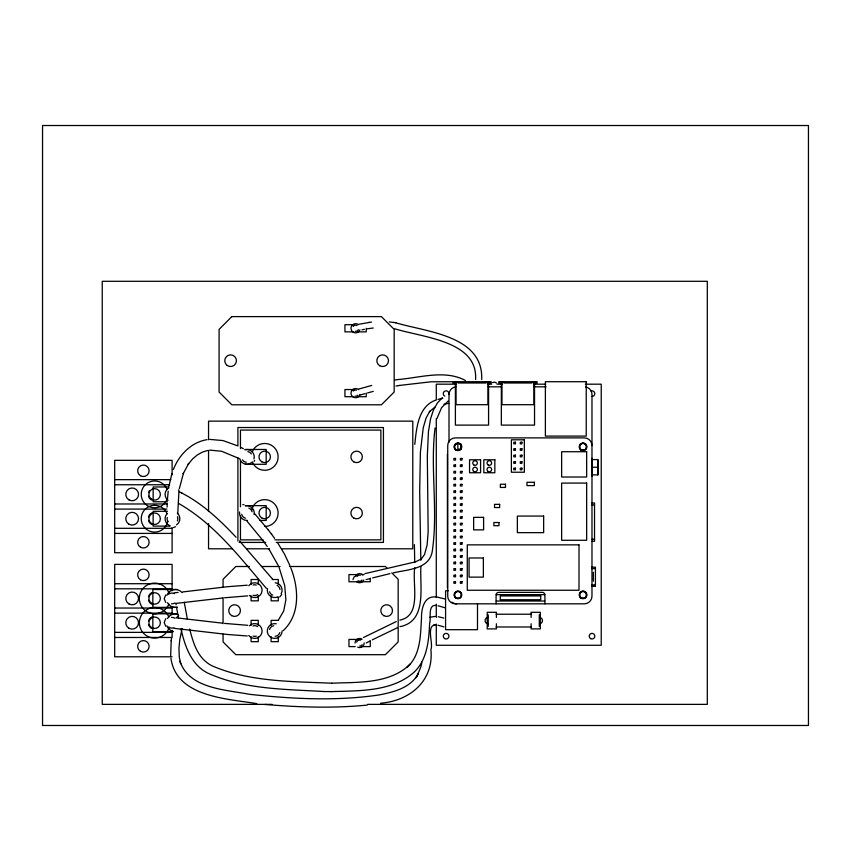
<?xml version="1.0" encoding="UTF-8"?>
<svg xmlns="http://www.w3.org/2000/svg" width="851" height="851" viewBox="0 0 851 851"><rect width="100%" height="100%" fill="white"/><g stroke="black" fill="none" stroke-linecap="round" stroke-linejoin="round"><path stroke-width="1.28" d="M167.083 507.132L167.2 503.462M167.413 499.558L168.2 491.165M414.788 444.392C416.479 428.617 418.011 406.831 435.372 400.236M178.891 491.974L177.753 513.706M171.211 640.463L170.668 655.685M435.074 427.915C430.074 468.337 438.116 509.324 432.489 549.65C430.563 569.521 407.927 569.33 393.279 572.861M171.168 640.729L171.54 638.122M421.575 662.078C423.17 665.237 411.076 686.863 418.352 673.439L417.692 674.641M168.945 486.166L171.923 473.486M179.327 488.761L183.529 472.901L183.178 473.709L188.635 463.635L188.124 464.338L192.709 458.827L197.315 454.966L202.251 452.168L207.453 450.498M182.157 628.527L179.827 639.399L178.944 648.164L179.295 657.206L180.699 663.727L180.38 662.674M436.957 418.564L441.541 407.714L448.073 401.119M173.37 469.507C178.965 455.051 191.252 442.158 207.059 439.669M281.692 594.519L279.671 597.062M254.087 461.423L254.598 460.465M417.213 675.513C409.076 688.353 392.949 692.235 379.003 694.959C336.145 701.288 292.425 698.958 249.513 694.31C225.345 689.661 188.965 688.672 179.965 661.216M429.415 411.916L426 418.245L423.224 427.851L420.405 452.072L419.681 491.378L420.82 560.32M429.329 412.022L430.127 411.012M278.394 620.071L283.691 611.05L285.883 599.806L284.734 585.626L279.128 567.564M165.743 594.913L164.19 598.71L165.764 602.497M165.764 618.688L164.19 622.475L165.743 626.272M176.646 617.443L178.646 615.847M430.042 411.118L434.85 407.172M283.17 630.687C300.488 614.613 298.797 587.945 290.734 567.691M442.297 397.768L437.265 403.151L433.329 410.256L430.553 418.873L428.447 431.585L427.319 456.104L428.159 531.949L427.096 545.065L424.553 554.512L421.405 558.894L415.586 561.841L364.856 573.638M354.41 576.489L352.931 579.595M175.497 526.737L173.487 527.556M363.494 637.505L396.226 621.581M366.281 642.962L369.749 641.154M372.259 639.856L397.502 627.687M177.88 616.23L178.636 615.847M400.013 626.634C427.51 621.347 419.628 586.584 420.905 566.585M492.442 382.546L494.708 382.184L496.516 383.035M399.853 620.124C422.139 615.741 412.022 584.243 414.777 567.67M429.606 617.305L435.191 616.401M358.718 389.056L371.727 385.45M360.26 394.981L364.919 393.673M367.568 392.928L373.27 391.375M437.957 399.396L442.828 398.236M366.058 579.627L369.866 578.637M372.632 577.925L389.981 573.627M358.516 324.348L371.515 322.072M362.005 329.826L364.43 329.316M380.525 703.234C410.299 700.894 434.095 680.353 430.893 649.547C433.574 644.016 426.011 626.442 434.914 624.804L434.116 624.794L435.808 624.847M443.924 404.257L448.785 403.342M395.981 386.046L398.438 385.62M394.79 380.046L397.417 379.578M397.364 379.589C419.522 377.918 444.765 369.334 465.401 380.482M398.385 385.62L399.683 385.407M399.651 385.418L430.925 381.801L451.87 381.737M367.132 328.826L373.27 328.007M242.801 504.686L243.897 504.537M222.302 598.04L176.04 603.391M368.791 322.391L369.377 322.327M224.547 597.785L247.758 595.87M182.699 591.934L227.611 586.701L247.258 585.201M178.146 592.424L174.242 592.828M367.228 705.085C333.262 708.436 299.009 707.298 265.055 704.458M209.761 439.393L222.994 440.573L237.908 445.945L237.908 427.532L383.429 427.532L383.429 542.417L276.267 542.417M209.654 450.094L221.675 451.264L238.418 458.21M331.603 683.215C357.718 682.055 389.875 684.215 410.267 664.078L407.086 667.28C420.947 654.983 420.415 634.761 421.522 617.783C421.288 609.125 424.117 595.796 435.393 596.945M331.603 691.608C359.462 690.682 391.651 691.842 413.98 672.311C427.266 659.855 428.872 640.356 429.617 623.23C431.425 618.688 427.383 604.678 435.946 605.38M592.232 459.604L597.849 459.583L597.849 474.901M180.965 628.953C184.869 645.941 191.262 665.152 208.187 673.301C244.216 689.512 285.213 689.193 323.912 691.533M353.718 324.699L344.942 324.699L344.942 331.869L353.718 331.869M357.484 331.869L366.26 331.869L366.26 328.284M455.391 382.993L452.838 382.993L452.838 381.716L491.133 381.716L491.133 382.993L488.58 382.993M501.345 382.993L498.792 382.993L498.792 381.716L537.087 381.716L537.087 382.993L534.534 382.993M456.083 384.184L436.286 384.184L436.286 400.087M487.751 384.184L491.708 384.184M496.984 384.184L502.271 384.184M533.939 384.184L545.81 384.184M585.403 384.184L601.231 384.184L601.231 645.271L436.286 645.271L436.286 624.07M488.251 386.822L501.42 386.822M534.311 386.822L546.161 386.822M353.718 389.545L344.942 389.545L344.942 396.715L353.718 396.715M357.484 396.715L366.26 396.715L366.26 393.13M245.386 449.477L266.193 449.477L266.193 464.284L245.386 464.284M591.977 458.306L591.977 476.177M592.232 467.242L598.274 467.242M114.683 479.645L170.796 479.645M114.683 484.751L169.498 484.751M168.753 486.974L153.148 486.974L153.148 501.782L167.456 501.782M591.977 502.984L594.53 502.984L594.53 541.279L591.977 541.279M114.683 503.983L166.881 503.983M591.977 505.026L594.53 505.026M245.386 505.643L266.193 505.643L266.193 520.45L259.693 520.45M114.683 509.089L166.881 509.089M167.456 511.302L153.148 511.302L153.148 526.109L170.051 526.109M114.683 528.311L172.104 528.311M114.683 533.417L172.104 533.417M591.977 539.236L594.53 539.236M262.98 539.864L240.461 539.864L240.461 516.057M274.894 539.864L380.876 539.864L380.876 430.085L240.461 430.085L240.461 448.594M239.227 542.417L265.682 542.417M232.419 548.799L208.548 548.799L208.548 523.535M247.003 548.799L269.554 548.799M281.49 548.799L412.788 548.799L412.788 421.149L208.548 421.149L208.548 439.765M249.46 566.5L235.833 566.5L223.068 579.265L223.068 587.094M261.427 566.5L280.043 566.5M289.351 566.5L385.397 566.5L387.216 568.33M591.594 567.192L595.423 567.192L595.423 586.339L591.594 586.339M591.594 568.596L595.423 568.596M357.728 574.585L348.953 574.585L348.953 581.754L370.27 581.754L370.27 578.169M361.484 574.585L363.994 574.585M272.299 579.51L278.277 579.51L278.277 584.531M114.683 583.712L172.104 583.712M591.594 584.935L595.423 584.935M591.594 585.935L595.423 585.935M114.683 588.818L172.104 588.818M177.093 589.509L152.84 589.509L152.84 607.38L177.093 607.38M448.243 590.785L445.584 590.785L445.584 629.697L477.496 629.697L477.496 603.763M496.271 594.636L544.714 594.636M496.271 601.019L544.714 601.019M114.683 608.039L172.104 608.039M114.683 613.145L172.104 613.145M177.093 613.805L152.84 613.805L152.84 631.676L173.264 631.676M496.09 614.22L531.439 614.22M278.277 620.358L271.107 620.358L271.107 625.379M496.09 626.985L531.439 626.985M114.683 632.367L172.104 632.367M114.683 637.473L172.104 637.473L172.104 630.389M361.484 639.431L348.953 639.431L348.953 646.6L355.218 646.6M361.484 646.6L370.27 646.6L370.27 640.622M172.104 656.791L114.683 656.791L114.683 564.394L172.104 564.394L172.104 590.796M272.086 704.373L102.248 704.373L102.248 281.298L707.298 281.298L707.298 704.373L367.621 704.373M592.232 474.879L597.849 474.901M331.72 683.215C292.148 681.417 249.481 682.023 212.133 665.854C197.921 658.685 193.571 644.207 189.656 629.006M323.795 691.533L331.72 691.608M247.758 625.315L224.547 623.4M247.258 635.984L227.611 634.484L174.242 628.357M176.04 617.794L222.302 623.145M389.375 321.933L393.864 322.486M256.8 703.628C227.089 698.692 176.253 697.012 170.934 658.248M395.641 322.752C426.638 332.039 483.442 335.517 481.719 379.514M393.513 322.433L395.938 322.795M394.704 328.773C423.798 337.666 477.975 341.038 475.592 379.578M436.893 597.008L445.254 599.03M438.201 616.72L443.85 618.081M437.903 625.208L443.945 626.889M437.999 605.731L445.211 607.837M179.997 492.133C201.761 502.877 219.632 519.748 236.089 537.279M181.337 492.814L182.008 493.165M240.769 447.349L243.386 448.732M178.572 503.441C214.484 523.801 239.95 557.501 266.352 588.36M391.779 572.883L398.162 579.265L398.162 641.92L385.397 654.685L235.833 654.685L223.068 641.92L223.068 634.091M239.503 540.928L272.98 579.595M254.843 513.898L268.522 530.216M246.811 520.94L263.108 540.725M271.48 534.098L274.65 538.449M268.373 530.024L271.66 534.332M262.927 540.481L267.214 546.459M277.692 542.864L284.489 554.065L289.851 565.436M268.618 548.533L278.181 565.415M187.38 619.145L184.273 602.327M178.146 615.996L178.529 617.943M177.636 613.305L176.7 608.125M175.966 603.699L176.136 604.753M414.405 544.619L414.724 562.575M598.359 460.093L598.359 474.39M593.381 572.298L593.381 581.233M544.917 603.827L544.917 594.923A2.553 2.553 0 0 0 542.364 592.37L498.622 592.37A2.553 2.553 0 0 0 496.069 594.923L496.069 603.827M539.289 614.805L539.289 626.41M534.534 381.716L534.534 425.117L501.345 425.117L501.345 381.716M533.896 381.716L533.896 404.693L501.984 404.693L501.984 381.716M531.981 381.716L531.981 382.993L503.898 382.993L503.898 381.716M531.12 617.411L531.12 612.305L540.311 612.305L540.311 628.9L531.12 628.9L531.12 623.794M496.399 617.411L496.399 612.305L487.208 612.305L487.208 628.9L496.399 628.9L496.399 623.794M488.58 381.716L488.58 425.117L455.391 425.117L455.391 381.716M488.229 614.805L488.229 626.41M487.942 381.716L487.942 404.693L456.03 404.693L456.03 381.716M486.027 381.716L486.027 382.993L457.944 382.993L457.944 381.716M461.168 444.211L461.168 449.147L457.849 449.147L457.849 442.977M449.009 442.254L449.009 394.481A7.659 7.659 0 0 1 455.817 386.865M447.413 454.126L447.413 587.903M436.286 418.639L436.286 597.562M436.286 604.189L436.286 617.443M278.277 597.062L278.277 600.827L271.107 600.827L271.107 595.806M278.277 636.654L278.277 641.675L271.107 641.675L271.107 636.654M258.268 584.531L258.268 579.51L251.088 579.51L251.088 584.531M258.268 595.806L258.268 600.827L251.088 600.827L251.088 595.806M258.268 625.379L258.268 620.358L251.088 620.358L251.088 625.379M258.268 636.654L258.268 641.675L251.088 641.675L251.088 636.654M240.461 460.508L240.461 506.792M237.908 457.902L237.908 541.098M223.068 597.54L223.068 623.645M208.548 450.402L208.548 511.568M172.104 474.858L172.104 460.338L114.683 460.338L114.683 552.725L172.104 552.725L172.104 527.652M172.104 606.635L172.104 614.55M591.977 445.541A7.659 7.659 0 0 0 584.318 437.882L455.391 437.882A7.659 7.659 0 0 0 447.732 445.541L447.732 596.168A7.659 7.659 0 0 0 455.391 603.827L584.318 603.827A7.659 7.659 0 0 0 591.977 596.168L591.977 394.481A7.659 7.659 0 0 0 585.605 386.928M456.668 603.827A7.659 7.659 0 0 1 451.892 602.157M590.956 391.035A2.808 2.808 0 0 1 594.743 393.119A2.808 2.808 0 0 1 591.988 396.46M444.796 396.14A2.808 2.808 0 0 1 443.509 392.524A2.808 2.808 0 0 1 447.03 391.003A2.808 2.808 0 0 1 448.785 394.417M539.885 617.422A3.244 3.244 0 0 1 539.885 623.794M487.942 623.836A3.244 3.244 0 0 1 487.942 617.379M358.324 329.677A3.064 3.053 82.9 0 1 355.271 331.326M353.197 326.38A3.064 3.053 82.9 0 1 356.995 325.561M357.835 395.226A3.064 3.064 0 0 1 355.037 396.13M353.367 391.035A3.064 3.064 0 0 1 356.431 390.183M362.005 580.063A3.064 3.042 76.4 0 1 357.984 580.754M356.995 576.595A3.064 3.042 76.4 0 1 360.367 575.212M362.132 644.739A3.064 3.042 64 0 1 359.675 646.079M356.675 642.175A3.064 3.042 64 0 1 360.462 640.08M359.909 329.89A4.595 4.595 0 0 1 353.59 332.411A4.595 4.595 0 0 1 351.676 325.89A4.595 4.595 0 0 1 358.356 324.603M360.005 394.428A4.595 4.595 0 0 1 353.686 397.311A4.595 4.595 0 0 1 351.729 390.641A4.595 4.595 0 0 1 358.611 389.652M363.792 580.074A4.595 4.595 0 0 1 356.601 581.637M355.303 576.563A4.595 4.595 0 0 1 362.856 574.925M364.207 643.016A4.595 4.595 0 0 1 357.697 647.196M355.016 643.016A4.595 4.595 0 0 1 362.09 639.154M277.128 585.414A5.361 5.212 -40.1 0 1 279.968 589.552M272.745 595.126A5.361 5.212 -40.1 0 1 269.597 591.764M257.672 594.53A5.361 5.106 86.2 0 1 253.034 595.232M253.098 585.062A5.361 5.106 86.2 0 1 256.321 585.105M174.881 602.923A5.361 5.255 83.7 0 1 171.54 603.774M168.658 594.275A5.361 5.255 83.7 0 1 174.381 593.679M177.444 516.738A5.361 5.319 6.7 0 1 177.359 520.918M167.998 521.631A5.361 5.319 6.7 0 1 167.253 517.482M247.875 451.615A5.361 5.287 -71.1 0 1 251.322 453.945M246.343 462.21A5.361 5.287 -71.1 0 1 242.407 459.806M248.854 508.09A5.361 5.266 -37 0 1 252.066 511.791M245.513 518.185A5.361 5.266 -37 0 1 241.673 514.291M279.83 632.538A5.361 5.297 34 0 1 275.171 636.314M269.554 629.495A5.361 5.297 34 0 1 273.724 625.772M171.54 617.411A5.361 5.255 -83.7 0 1 174.881 618.262M173.902 627.73A5.361 5.255 -83.7 0 1 168.658 626.91M253.034 625.953A5.361 5.106 -86.2 0 1 257.672 626.655M256.321 636.08A5.361 5.106 -86.2 0 1 253.098 636.122M168.041 500.303A7.404 7.404 0 0 1 168.924 487.878M178.402 489.942A7.404 7.404 0 0 1 179.572 492.293M167.094 499.314A13.403 13.403 0 0 1 146.521 505.058A13.403 13.403 0 0 1 146.521 483.708A13.403 13.403 0 0 1 167.094 489.442M177.316 513.11A7.404 7.404 0 0 1 176.476 524.939M169.881 525.652A7.404 7.404 0 0 1 167.232 513.472M167.807 521.152A13.403 13.403 0 0 1 147.968 530.343A13.403 13.403 0 0 1 145.851 508.579A13.403 13.403 0 0 1 167.094 513.781M244.78 449.775A7.404 7.404 0 0 1 253.97 458.966M251.715 462.476A7.404 7.404 0 0 1 239.631 458.455M252.247 451.945A13.403 13.403 0 0 1 272.82 446.201A13.403 13.403 0 0 1 272.82 467.55A13.403 13.403 0 0 1 252.247 461.806M245.29 505.813A7.404 7.404 0 0 1 254.098 514.621M247.396 520.429A7.404 7.404 0 0 1 239.535 511.994M251.534 510.6A13.403 13.403 0 0 1 266.342 499.739A13.403 13.403 0 0 1 278.086 513.855A13.403 13.403 0 0 1 264.714 526.45M275.224 582.786A7.404 7.404 0 0 1 281.192 593.721M277.766 596.902A7.404 7.404 0 0 1 267.459 588.594M248.747 585.733A7.404 7.404 0 0 1 259.395 584.456A7.404 7.404 0 0 1 260.161 595.147A7.404 7.404 0 0 1 249.439 595.402M282.096 631.017A7.404 7.404 0 0 1 274.171 638.399A7.404 7.404 0 0 1 267.363 629.963A7.404 7.404 0 0 1 276.267 623.783M249.439 625.783A7.404 7.404 0 0 1 260.161 626.038A7.404 7.404 0 0 1 259.395 636.729A7.404 7.404 0 0 1 248.747 635.452M177.21 607.167A8.935 8.935 0 0 1 167.466 602.721M166.934 595.317A8.935 8.935 0 0 1 182.061 592.594M168.87 604.082A15.318 15.318 0 0 1 145.361 610.646A15.318 15.318 0 0 0 145.361 634.942A15.318 15.318 0 0 0 168.87 628.378M168.87 592.807A15.318 15.318 0 0 0 145.361 586.243A15.318 15.318 0 0 0 145.361 610.646A15.318 15.318 0 0 1 168.87 617.103M173.402 631.474A8.935 8.935 0 0 1 166.934 625.868M167.466 618.464A8.935 8.935 0 0 1 178.433 614.369M151.574 499.973A6.383 6.383 0 0 1 148.499 496.165M148.499 492.569A6.383 6.383 0 0 1 149.521 490.548M151.978 628.559A6.383 6.383 0 0 1 148.499 624.56M148.499 620.964A6.383 6.383 0 0 1 153.276 616.518M153.276 604.667A6.383 6.383 0 0 1 148.499 600.221M148.499 596.625A6.383 6.383 0 0 1 151.978 592.626M152.393 524.673A6.383 6.383 0 0 1 148.499 520.493M148.499 516.897A6.383 6.383 0 0 1 152.393 512.717M231.855 316.615L219.09 329.38L219.09 392.034L231.855 404.799L381.408 404.799L394.173 392.034L394.173 329.38L381.408 316.615L231.855 316.615M808.45 125.522L42.55 125.522L42.55 725.477L808.45 725.477L808.45 125.522M586.233 381.716L545.385 381.716L545.385 436.095L586.233 436.095L586.233 381.716M524.344 439.807L511.377 439.807L511.377 472.231L524.344 472.231L524.344 439.807M515.429 442.233L513.802 442.233L513.802 443.871L515.429 443.871L515.429 442.233M521.918 442.233L520.28 442.233L520.28 443.871L521.918 443.871L521.918 442.233M515.429 448.722L513.802 448.722L513.802 450.349L515.429 450.349L515.429 448.722M521.918 448.722L520.28 448.722L520.28 450.349L521.918 450.349L521.918 448.722M586.658 451.732L561.639 451.732L561.639 477.007L586.658 477.007L586.658 451.732M515.429 455.2L513.802 455.2L513.802 456.838L515.429 456.838L515.429 455.2M521.918 455.2L520.28 455.2L520.28 456.838L521.918 456.838L521.918 455.2M455.519 458.434L453.891 458.434L453.891 460.072L455.519 460.072L455.519 458.434M462.008 458.434L460.37 458.434L460.37 460.072L462.008 460.072L462.008 458.434M480.581 459.785L469.55 459.785L469.55 472.752L480.581 472.752L480.581 459.785M494.846 459.785L483.815 459.785L483.815 472.752L494.846 472.752L494.846 459.785M515.429 461.689L513.802 461.689L513.802 463.327L515.429 463.327L515.429 461.689M521.918 461.689L520.28 461.689L520.28 463.327L521.918 463.327L521.918 461.689M455.519 464.923L453.891 464.923L453.891 466.55L455.519 466.55L455.519 464.923M462.008 464.923L460.37 464.923L460.37 466.55L462.008 466.55L462.008 464.923M515.429 468.178L513.802 468.178L513.802 469.805L515.429 469.805L515.429 468.178M521.918 468.178L520.28 468.178L520.28 469.805L521.918 469.805L521.918 468.178M455.519 471.401L453.891 471.401L453.891 473.039L455.519 473.039L455.519 471.401M462.008 471.401L460.37 471.401L460.37 473.039L462.008 473.039L462.008 471.401M455.519 477.89L453.891 477.89L453.891 479.517L455.519 479.517L455.519 477.89M462.008 477.89L460.37 477.89L460.37 479.517L462.008 479.517L462.008 477.89M534.364 482.283L526.96 482.283L526.96 485.602L534.364 485.602L534.364 482.283M586.658 483.091L561.639 483.091L561.639 540.279L586.658 540.279L586.658 483.091M455.519 484.368L453.891 484.368L453.891 486.006L455.519 486.006L455.519 484.368M462.008 484.368L460.37 484.368L460.37 486.006L462.008 486.006L462.008 484.368M505.473 484.251L500.367 484.251L500.367 487.442L505.473 487.442L505.473 484.251M455.519 490.857L453.891 490.857L453.891 492.495L455.519 492.495L455.519 490.857M462.008 490.857L460.37 490.857L460.37 492.495L462.008 492.495L462.008 490.857M455.519 497.346L453.891 497.346L453.891 498.973L455.519 498.973L455.519 497.346M462.008 497.346L460.37 497.346L460.37 498.973L462.008 498.973L462.008 497.346M455.519 503.824L453.891 503.824L453.891 505.462L455.519 505.462L455.519 503.824M462.008 503.824L460.37 503.824L460.37 505.462L462.008 505.462L462.008 503.824M499.633 504.356L494.527 504.356L494.527 507.547L499.633 507.547L499.633 504.356M455.519 510.313L453.891 510.313L453.891 511.94L455.519 511.94L455.519 510.313M462.008 510.313L460.37 510.313L460.37 511.94L462.008 511.94L462.008 510.313M543.651 516.068L517.355 516.068L517.355 532.662L543.651 532.662L543.651 516.068M455.519 516.791L453.891 516.791L453.891 518.429L455.519 518.429L455.519 516.791M462.008 516.791L460.37 516.791L460.37 518.429L462.008 518.429L462.008 516.791M483.602 517.365L473.645 517.365L473.645 529.875L483.602 529.875L483.602 517.365M498.984 522.514L493.878 522.514L493.878 525.705L498.984 525.705L498.984 522.514M455.519 523.28L453.891 523.28L453.891 524.918L455.519 524.918L455.519 523.28M462.008 523.28L460.37 523.28L460.37 524.918L462.008 524.918L462.008 523.28M455.519 529.769L453.891 529.769L453.891 531.396L455.519 531.396L455.519 529.769M462.008 529.769L460.37 529.769L460.37 531.396L462.008 531.396L462.008 529.769M455.519 536.247L453.891 536.247L453.891 537.885L455.519 537.885L455.519 536.247M462.008 536.247L460.37 536.247L460.37 537.885L462.008 537.885L462.008 536.247M455.519 542.736L453.891 542.736L453.891 544.363L455.519 544.363L455.519 542.736M462.008 542.736L460.37 542.736L460.37 544.363L462.008 544.363L462.008 542.736M578.999 544.863L467.284 544.863L467.284 590.254L578.999 590.254L578.999 544.863M455.519 549.214L453.891 549.214L453.891 550.852L455.519 550.852L455.519 549.214M462.008 549.214L460.37 549.214L460.37 550.852L462.008 550.852L462.008 549.214M455.519 555.703L453.891 555.703L453.891 557.341L455.519 557.341L455.519 555.703M462.008 555.703L460.37 555.703L460.37 557.341L462.008 557.341L462.008 555.703M483.368 557.979L469.071 557.979L469.071 577.127L483.368 577.127L483.368 557.979M455.519 562.192L453.891 562.192L453.891 563.819L455.519 563.819L455.519 562.192M462.008 562.192L460.37 562.192L460.37 563.819L462.008 563.819L462.008 562.192M455.519 568.67L453.891 568.67L453.891 570.308L455.519 570.308L455.519 568.67M462.008 568.67L460.37 568.67L460.37 570.308L462.008 570.308L462.008 568.67M455.519 575.159L453.891 575.159L453.891 576.787L455.519 576.787L455.519 575.159M462.008 575.159L460.37 575.159L460.37 576.787L462.008 576.787L462.008 575.159M455.519 581.637L453.891 581.637L453.891 583.275L455.519 583.275L455.519 581.637M462.008 581.637L460.37 581.637L460.37 583.275L462.008 583.275L462.008 581.637M540.725 595.913L500.26 595.913L500.26 599.742L540.725 599.742L540.725 595.913M581.318 449.807A3.447 3.447 0 0 0 586.488 446.818A3.447 3.447 0 0 0 581.318 443.828A3.447 3.447 0 0 0 581.318 449.807M456.221 449.807A3.447 3.447 0 0 0 461.391 446.818A3.447 3.447 0 0 0 456.221 443.828A3.447 3.447 0 0 0 456.221 449.807M581.318 597.881A3.447 3.447 0 0 0 586.488 594.892A3.447 3.447 0 0 0 581.318 591.902A3.51 3.51 0 0 0 581.18 597.87A3.51 3.51 0 0 0 586.552 595.019A3.51 3.51 0 0 0 581.403 591.785A3.447 3.447 0 0 0 581.318 597.881M456.221 597.881A3.447 3.447 0 0 0 461.391 594.892A3.447 3.447 0 0 0 456.221 591.902A3.447 3.447 0 0 0 456.221 597.881M473.911 471.497A2.298 2.298 0 0 0 477.358 469.507A2.298 2.298 0 0 0 473.911 467.518A2.298 2.298 0 0 0 473.911 471.497M580.903 598.062A3.829 3.829 0 0 0 586.86 595.168A3.829 3.829 0 0 0 581.371 591.445A3.829 3.829 0 0 0 580.903 598.062M580.903 449.988A3.829 3.829 0 0 0 586.86 447.094A3.829 3.829 0 0 0 581.371 443.371A3.829 3.829 0 0 0 580.903 449.988M456.03 598.21A3.829 3.829 0 0 0 461.774 594.892A3.829 3.829 0 0 0 456.03 591.573A3.829 3.829 0 0 0 456.03 598.21M456.03 450.136A3.829 3.829 0 0 0 461.774 446.818A3.829 3.829 0 0 0 456.03 443.499A3.829 3.829 0 0 0 456.03 450.136M488.176 465.018A2.298 2.298 0 0 0 491.623 463.029A2.298 2.298 0 0 0 488.176 461.029A2.298 2.298 0 0 0 488.176 465.018M488.176 471.497A2.298 2.298 0 0 0 491.623 469.507A2.298 2.298 0 0 0 488.176 467.518A2.298 2.298 0 0 0 488.176 471.497M456.083 597.87A3.51 3.51 0 0 0 461.455 595.019A3.51 3.51 0 0 0 456.306 591.785A3.51 3.51 0 0 0 456.083 597.87M581.18 449.796A3.51 3.51 0 0 0 586.552 446.945A3.51 3.51 0 0 0 581.403 443.711A3.51 3.51 0 0 0 581.18 449.796M456.083 449.796A3.51 3.51 0 0 0 461.455 446.945A3.51 3.51 0 0 0 456.306 443.711A3.51 3.51 0 0 0 456.083 449.796M473.911 465.018A2.298 2.298 0 0 0 477.358 463.029A2.298 2.298 0 0 0 473.911 461.029A2.298 2.298 0 0 0 473.911 465.018M379.737 365.77A5.851 5.851 0 0 0 388.503 360.707A5.851 5.851 0 0 0 379.737 355.644A5.851 5.851 0 0 0 379.737 365.77M227.238 365.483A5.851 5.851 0 0 0 236.429 361.228A5.851 5.851 0 0 0 228.142 355.399A5.851 5.851 0 0 0 227.238 365.483M383.716 615.656A5.851 5.851 0 0 0 392.492 610.592A5.851 5.851 0 0 0 383.716 605.529A5.851 5.851 0 0 0 383.716 615.656M231.663 615.656A5.851 5.851 0 0 0 240.429 610.592A5.851 5.851 0 0 0 231.663 605.529A5.851 5.851 0 0 0 231.663 615.656M590.615 638.612A2.808 2.808 0 0 0 594.828 636.186A2.808 2.808 0 0 0 590.615 633.75A2.808 2.808 0 0 0 590.615 638.612M444.499 638.484A2.808 2.808 0 0 0 448.913 636.442A2.808 2.808 0 0 0 444.935 633.633A2.808 2.808 0 0 0 444.499 638.484M151.318 499.08A5.744 5.744 0 0 0 160.35 494.899A5.744 5.744 0 0 0 152.212 489.165A5.744 5.744 0 0 0 151.318 499.08M151.755 523.684A5.744 5.744 0 0 0 160.371 518.706A5.744 5.744 0 0 0 151.755 513.738A5.744 5.744 0 0 0 151.755 523.684M261.842 461.848A5.744 5.744 0 0 0 270.458 456.881A5.744 5.744 0 0 0 261.842 451.902A5.744 5.744 0 0 0 261.842 461.848M261.842 518.014A5.744 5.744 0 0 0 270.458 513.047A5.744 5.744 0 0 0 261.842 508.068A5.744 5.744 0 0 0 261.842 518.014M151.755 603.412A5.744 5.744 0 0 0 160.371 598.444A5.744 5.744 0 0 0 151.755 593.466A5.744 5.744 0 0 0 151.755 603.412M151.755 627.719A5.744 5.744 0 0 0 160.371 622.741A5.744 5.744 0 0 0 151.755 617.773A5.744 5.744 0 0 0 151.755 627.719M140.521 651.313A5.744 5.744 0 0 0 149.138 646.335A5.744 5.744 0 0 0 140.521 641.356A5.744 5.744 0 0 0 140.521 651.313M140.521 579.829A5.744 5.744 0 0 0 149.138 574.851A5.744 5.744 0 0 0 140.521 569.872A5.744 5.744 0 0 0 140.521 579.829M140.521 547.246A5.744 5.744 0 0 0 149.138 542.278A5.744 5.744 0 0 0 140.521 537.3A5.744 5.744 0 0 0 140.521 547.246M140.521 475.762A5.744 5.744 0 0 0 149.138 470.794A5.744 5.744 0 0 0 140.521 465.816A5.744 5.744 0 0 0 140.521 475.762M128.969 628.283A6.383 6.383 0 0 0 138.543 622.762A6.383 6.383 0 0 0 128.969 617.23A6.383 6.383 0 0 0 128.969 628.283M128.969 499.899A6.383 6.383 0 0 0 138.543 494.367A6.383 6.383 0 0 0 128.969 488.836A6.383 6.383 0 0 0 128.969 499.899M128.969 603.955A6.383 6.383 0 0 0 138.543 598.423A6.383 6.383 0 0 0 128.969 592.902A6.383 6.383 0 0 0 128.969 603.955M128.969 524.227A6.383 6.383 0 0 0 138.543 518.695A6.383 6.383 0 0 0 128.969 513.174A6.383 6.383 0 0 0 128.969 524.227M353.75 518.025A5.744 5.744 0 0 0 362.366 513.057A5.744 5.744 0 0 0 353.75 508.079A5.744 5.744 0 0 0 353.75 518.025M353.75 461.859A5.744 5.744 0 0 0 362.366 456.891A5.744 5.744 0 0 0 353.75 451.913A5.744 5.744 0 0 0 353.75 461.859"/></g></svg>
